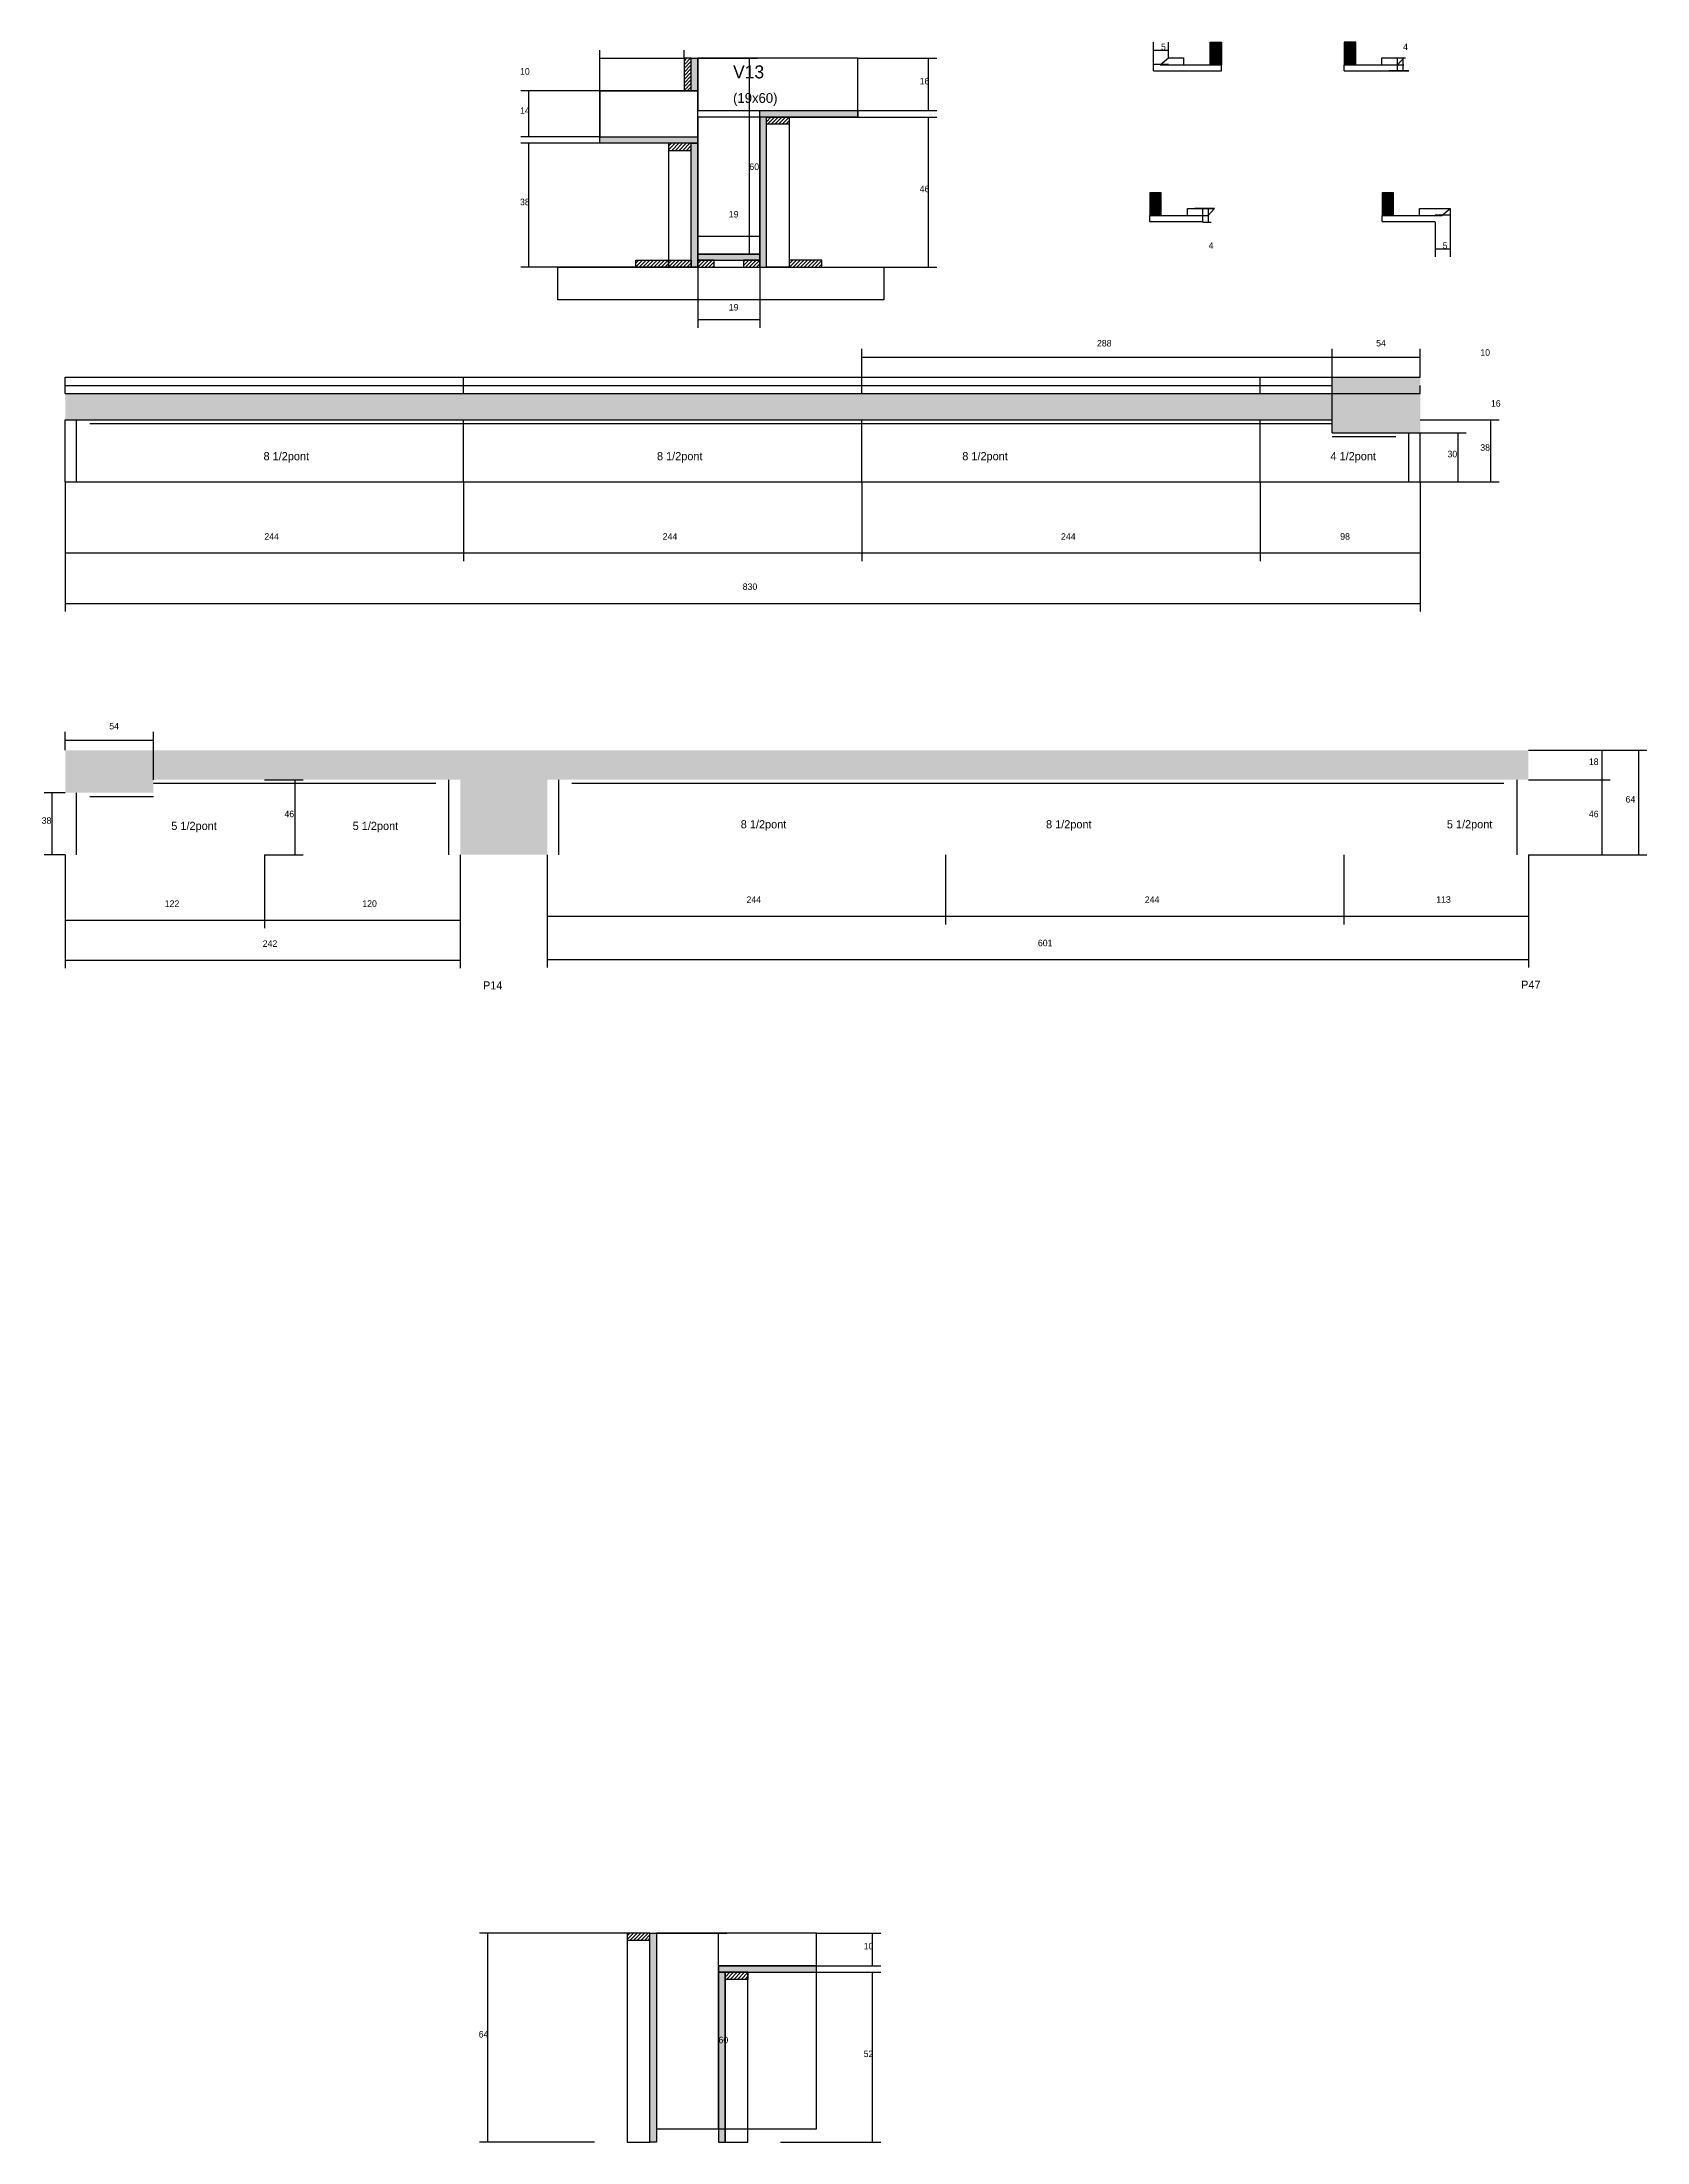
# Model space of a CAD drawing. Header units: metres. Extents: x -10353 to -7596, y 9675 to 10974.
# Drawn here: x -8579 to -7596, y 9688 to 10974 of the extents above; entities that cross this region are included whole.
import ezdxf

# ---------------------------------------------------------------- set-up
doc = ezdxf.new("R2010")
doc.units = ezdxf.units.M
for name, color, linetype in [('CONCRETO', 251, 'Continuous'), ('COTA', 4, 'Continuous'), ('Cota Seção (2x)', 4, 'Continuous'), ('Hachura', 253, 'Continuous'), ('Madeira', 126, 'Continuous'), ('NOMENCLATURA', 7, 'Continuous'), ('Painéis', 200, 'Continuous'), ('SARR_2.2x7', 40, 'Continuous'), ('Texto Seção', 7, 'Continuous')]:
    doc.layers.add(name, color=color, linetype=linetype)

msp = doc.modelspace()

# ---------------------------------------------------------------- hatches: boundary and pattern name
at = {"layer": 'COTA'}
h = msp.add_hatch(dxfattribs=at)
h.set_pattern_fill('AR-CONC', scale=0.03)
h.paths.add_polyline_path([(-7734.5, 10735), (-7734.5, 10769), (-7788.5, 10769), (-7788.5, 10759), (-8564.5, 10759), (-8564.5, 10743), (-7788.5, 10743), (-7788.5, 10735)])
h = msp.add_hatch(dxfattribs=at)
h.set_pattern_fill('AR-CONC', scale=0.03)
h.paths.add_polyline_path([(-8564.5, 10540.5), (-8564.5, 10514.5), (-8510.5, 10514.5), (-8510.5, 10522.5), (-8322.5, 10522.5), (-8322.5, 10476.5), (-8269.2, 10476.5), (-8269.2, 10522.5), (-7668.2, 10522.5), (-7668.2, 10540.5)])
at = {"layer": 'Hachura'}
h = msp.add_hatch(dxfattribs=at)
h.set_pattern_fill('ANSI31', scale=0.5)
h.paths.add_polyline_path([(-8181, 10964.4), (-8185.4, 10964.4), (-8185.4, 10964.4), (-8185.4, 10944.4), (-8185.4, 10944.4), (-8181, 10944.4), (-8181, 10944.4), (-8181, 10964.4)])
h = msp.add_hatch(color=8, dxfattribs=at)
h.dxf.hatch_style = 1
h.paths.add_polyline_path([(-8181, 10944.4), (-8177, 10944.4), (-8177, 10964.4), (-8181, 10964.4)])
h = msp.add_hatch(color=8, dxfattribs=at)
h.dxf.hatch_style = 1
h.paths.add_polyline_path([(-8139, 10928.4), (-8139, 10932.4), (-8139, 10932.4), (-8079, 10932.4), (-8079, 10932.4), (-8079, 10928.4), (-8079, 10928.4), (-8139, 10928.4)])
h = msp.add_hatch(color=8, dxfattribs=at)
h.dxf.hatch_style = 1
h.paths.add_polyline_path([(-8135, 10928.4), (-8139, 10928.4), (-8139, 10836.4), (-8135, 10836.4)])
h = msp.add_hatch(dxfattribs=at)
h.set_pattern_fill('ANSI31', scale=0.5)
h.paths.add_polyline_path([(-8121, 10928.4), (-8121, 10924), (-8121, 10924), (-8135, 10924), (-8135, 10924), (-8135, 10928.4), (-8135, 10928.4), (-8121, 10928.4)])
h = msp.add_hatch(color=8, dxfattribs=at)
h.dxf.hatch_style = 1
h.paths.add_polyline_path([(-8237, 10912.4), (-8237, 10916.4), (-8237, 10916.4), (-8177, 10916.4), (-8177, 10916.4), (-8177, 10912.4), (-8177, 10912.4), (-8237, 10912.4)])
h = msp.add_hatch(dxfattribs=at)
h.set_pattern_fill('ANSI31', scale=0.5)
h.paths.add_polyline_path([(-8195, 10912.4), (-8195, 10908), (-8195, 10908), (-8181, 10908), (-8181, 10908), (-8181, 10912.4), (-8181, 10912.4), (-8195, 10912.4)])
h = msp.add_hatch(color=8, dxfattribs=at)
h.dxf.hatch_style = 1
h.paths.add_polyline_path([(-8177, 10912.4), (-8181, 10912.4), (-8181, 10836.4), (-8177, 10836.4)])
h = msp.add_hatch(color=8, dxfattribs=at)
h.dxf.hatch_style = 1
h.paths.add_polyline_path([(-8139, 10840.8), (-8139, 10844.4), (-8139, 10844.4), (-8177, 10844.4), (-8177, 10844.4), (-8177, 10840.8), (-8177, 10840.8), (-8139, 10840.8)])
h = msp.add_hatch(dxfattribs=at)
h.set_pattern_fill('ANSI31', scale=0.5)
h.paths.add_polyline_path([(-8215, 10836.4), (-8215, 10840.8), (-8215, 10840.8), (-8195, 10840.8), (-8195, 10840.8), (-8195, 10836.4), (-8195, 10836.4), (-8215, 10836.4)])
h = msp.add_hatch(dxfattribs=at)
h.set_pattern_fill('ANSI31', scale=0.5)
h.paths.add_polyline_path([(-8195, 10836.4), (-8195, 10840.8), (-8195, 10840.8), (-8181, 10840.8), (-8181, 10840.8), (-8181, 10836.4), (-8181, 10836.4), (-8195, 10836.4)])
h = msp.add_hatch(dxfattribs=at)
h.set_pattern_fill('ANSI31', scale=0.5)
h.paths.add_polyline_path([(-8167, 10836.4), (-8167, 10840.8), (-8167, 10840.8), (-8177, 10840.8), (-8177, 10840.8), (-8177, 10836.4), (-8177, 10836.4), (-8167, 10836.4)])
h = msp.add_hatch(dxfattribs=at)
h.set_pattern_fill('ANSI31', scale=0.5)
h.paths.add_polyline_path([(-8139, 10836.4), (-8139, 10840.8), (-8139, 10840.8), (-8149, 10840.8), (-8149, 10840.8), (-8149, 10836.4), (-8149, 10836.4), (-8139, 10836.4)])
h = msp.add_hatch(dxfattribs=at)
h.set_pattern_fill('ANSI31', scale=0.5)
h.paths.add_polyline_path([(-8101, 10836.4), (-8101, 10840.8), (-8101, 10840.8), (-8121, 10840.8), (-8121, 10840.8), (-8121, 10836.4), (-8121, 10836.4), (-8101, 10836.4)])
h = msp.add_hatch(dxfattribs=at)
h.set_pattern_fill('ANSI31', scale=0.5)
h.paths.add_polyline_path([(-8220.3, 9816), (-8220.3, 9811.6), (-8220.3, 9811.6), (-8206.3, 9811.6), (-8206.3, 9811.6), (-8206.3, 9816), (-8206.3, 9816), (-8220.3, 9816)])
h = msp.add_hatch(color=8, dxfattribs=at)
h.dxf.hatch_style = 1
h.paths.add_polyline_path([(-8206.3, 9816), (-8202.3, 9816), (-8202.3, 9816), (-8202.3, 9688), (-8202.3, 9688), (-8206.3, 9688), (-8206.3, 9688), (-8206.3, 9816)])
h = msp.add_hatch(color=8, dxfattribs=at)
h.dxf.hatch_style = 1
h.paths.add_polyline_path([(-8104.3, 9792), (-8104.3, 9796), (-8104.3, 9796), (-8164.3, 9796), (-8164.3, 9796), (-8164.3, 9792), (-8164.3, 9792), (-8104.3, 9792)])
h = msp.add_hatch(color=8, dxfattribs=at)
h.dxf.hatch_style = 1
h.paths.add_polyline_path([(-8160.3, 9792), (-8164.3, 9792), (-8164.3, 9792), (-8164.3, 9688), (-8164.3, 9688), (-8160.3, 9688), (-8160.3, 9688), (-8160.3, 9792)])
h = msp.add_hatch(dxfattribs=at)
h.set_pattern_fill('ANSI31', scale=0.5)
h.paths.add_polyline_path([(-8146.3, 9792), (-8146.3, 9787.6), (-8146.3, 9787.6), (-8160.3, 9787.6), (-8160.3, 9787.6), (-8160.3, 9792), (-8160.3, 9792), (-8146.3, 9792)])
at = {"layer": 'Madeira'}
h = msp.add_hatch(dxfattribs=at)
h.set_pattern_fill('ANSI31', scale=0.2)
h.paths.add_polyline_path([(-7856.2, 10974.4), (-7863.2, 10974.4), (-7863.2, 10960.4), (-7856.2, 10960.4)])
h = msp.add_hatch(dxfattribs=at)
h.set_pattern_fill('ANSI31', scale=0.2)
h.paths.add_polyline_path([(-7781, 10960.4), (-7774, 10960.4), (-7774, 10974.4), (-7781, 10974.4)])
h = msp.add_hatch(dxfattribs=at)
h.set_pattern_fill('ANSI31', scale=0.2)
h.paths.add_polyline_path([(-7900.1, 10868.1), (-7893.1, 10868.1), (-7893.1, 10882.1), (-7900.1, 10882.1)])
h = msp.add_hatch(dxfattribs=at)
h.set_pattern_fill('ANSI31', scale=0.2)
h.paths.add_polyline_path([(-7757.9, 10868.1), (-7750.9, 10868.1), (-7750.9, 10882.1), (-7757.9, 10882.1)])

# ---------------------------------------------------------------- linework, layer by layer
at = {"layer": 'CONCRETO'}
for points in [[(-8079, 10932.4), (-8079, 10964.4), (-8139, 10964.4), (-8177, 10964.4)], [(-8237, 10916.4), (-8237, 10944.4), (-8177, 10944.4)], [(-8139, 10928.4), (-8139, 10844.4), (-8177, 10844.4), (-8177, 10916.4)]]:
    msp.add_lwpolyline(points, dxfattribs=at)
for points in [[(-8177, 10932.4), (-8079, 10932.4), (-8079, 10964.4), (-8177, 10964.4)], [(-8237, 10916.4), (-8177, 10916.4), (-8177, 10944.4), (-8237, 10944.4)], [(-8177, 10844.4), (-8139, 10844.4), (-8139, 10928.4), (-8177, 10928.4)], [(-8104.3, 9796), (-8104.3, 9816), (-8202.3, 9816), (-8202.3, 9816), (-8202.3, 9816), (-8202.3, 9696), (-8164.3, 9696), (-8164.3, 9786), (-8164.3, 9796)], [(-8202.3, 9696), (-8104.3, 9696), (-8104.3, 9816), (-8202.3, 9816)]]:
    msp.add_lwpolyline(points, close=True, dxfattribs=at)
at = {"layer": 'COTA'}
for p, q in [((-8237, 10944.4), (-8237, 10969.4)), ((-8237, 10964.4), (-8185.4, 10964.4)), ((-8185.4, 10964.4), (-8185.4, 10969.4)), ((-8079, 10964.4), (-8030.6, 10964.4)), ((-8035.6, 10932.4), (-8035.6, 10964.4)), ((-8237, 10944.4), (-8285.4, 10944.4)), ((-8280.4, 10916.4), (-8280.4, 10944.4)), ((-8121, 10928.4), (-8030.6, 10928.4)), ((-8079, 10932.4), (-8030.6, 10932.4)), ((-8035.6, 10836.4), (-8035.6, 10928.4)), ((-8237, 10916.4), (-8285.4, 10916.4)), ((-8237, 10912.4), (-8285.4, 10912.4)), ((-8280.4, 10836.4), (-8280.4, 10912.4)), ((-8215, 10836.4), (-8285.4, 10836.4)), ((-8177, 10836.4), (-8177, 10799.4)), ((-8139, 10836.4), (-8139, 10799.4)), ((-8101, 10836.4), (-8030.6, 10836.4)), ((-8177, 10804.4), (-8139, 10804.4)), ((-8076.5, 10769), (-8076.5, 10786.4)), ((-8076.5, 10781.4), (-7788.5, 10781.4)), ((-7788.5, 10769), (-7788.5, 10786.4)), ((-7788.5, 10769), (-7788.5, 10786.4)), ((-7788.5, 10781.4), (-7734.5, 10781.4)), ((-7734.5, 10769), (-7734.5, 10786.4)), ((-7788.5, 10759), (-7788.5, 10774)), ((-7788.5, 10769), (-7734.5, 10769)), ((-7734.5, 10769), (-7734.5, 10774)), ((-7788.5, 10743), (-7788.5, 10764)), ((-7788.5, 10759), (-7734.5, 10759)), ((-7734.5, 10759), (-7734.5, 10764)), ((-7734.5, 10743), (-7686.2, 10743)), ((-7691.2, 10705), (-7691.2, 10743)), ((-7734.5, 10735), (-7706.3, 10735)), ((-7711.3, 10705), (-7711.3, 10735)), ((-8564.5, 10705), (-8564.5, 10656.4)), ((-8564.5, 10705), (-8564.5, 10625.5)), ((-8320.5, 10705), (-8320.5, 10656.4)), ((-8320.5, 10705), (-8320.5, 10656.4)), ((-8076.5, 10705), (-8076.5, 10656.4)), ((-8076.5, 10705), (-8076.5, 10656.4)), ((-7832.5, 10705), (-7832.5, 10656.4)), ((-7832.5, 10705), (-7832.5, 10656.4)), ((-7734.5, 10705), (-7686.2, 10705)), ((-7734.5, 10705), (-7734.5, 10625.5)), ((-7734.5, 10705), (-7706.3, 10705)), ((-7734.5, 10692.8), (-7734.5, 10656.4)), ((-8564.5, 10661.4), (-8320.5, 10661.4)), ((-8320.5, 10661.4), (-8076.5, 10661.4)), ((-8076.5, 10661.4), (-7832.5, 10661.4)), ((-7832.5, 10661.4), (-7734.5, 10661.4)), ((-8564.5, 10630.5), (-7734.5, 10630.5)), ((-8564.5, 10540.5), (-8564.5, 10551.8)), ((-8510.5, 10522.5), (-8510.5, 10551.8)), ((-8564.5, 10546.8), (-8510.5, 10546.8)), ((-7668.2, 10540.5), (-7618.1, 10540.5)), ((-7668.2, 10540.5), (-7595.6, 10540.5)), ((-7623.1, 10522.5), (-7623.1, 10540.5)), ((-7600.6, 10476.5), (-7600.6, 10540.5)), ((-8564.5, 10514.5), (-8577.4, 10514.5)), ((-8572.4, 10476.5), (-8572.4, 10514.5)), ((-8442.5, 10522.5), (-8418.7, 10522.5)), ((-8423.7, 10476.5), (-8423.7, 10522.5)), ((-7668.2, 10522.5), (-7618.1, 10522.5)), ((-7668.2, 10522.5), (-7618.1, 10522.5)), ((-7623.1, 10476.5), (-7623.1, 10522.5)), ((-8564.5, 10476.5), (-8577.4, 10476.5)), ((-8564.5, 10476.5), (-8564.5, 10431.5)), ((-8564.5, 10476.5), (-8564.5, 10407)), ((-8442.5, 10476.5), (-8442.5, 10431.5)), ((-8442.5, 10476.5), (-8442.5, 10431.5)), ((-8442.5, 10476.5), (-8418.7, 10476.5)), ((-8322.5, 10476.5), (-8322.5, 10431.5)), ((-8322.5, 10476.5), (-8322.5, 10407)), ((-8269.2, 10476.5), (-8269.2, 10433.9)), ((-8269.2, 10476.5), (-8269.2, 10407.4)), ((-8025.2, 10476.5), (-8025.2, 10433.9)), ((-8025.2, 10476.5), (-8025.2, 10433.9)), ((-7781.2, 10476.5), (-7781.2, 10433.9)), ((-7781.2, 10476.5), (-7781.2, 10433.9)), ((-7668.2, 10476.5), (-7618.1, 10476.5)), ((-7668.2, 10476.5), (-7595.6, 10476.5)), ((-7668.2, 10476.5), (-7668.2, 10407.4)), ((-7668.2, 10464.2), (-7668.2, 10433.9)), ((-8564.5, 10436.5), (-8442.5, 10436.5)), ((-8442.5, 10436.5), (-8322.5, 10436.5)), ((-8269.2, 10438.9), (-8025.2, 10438.9)), ((-8025.2, 10438.9), (-7781.2, 10438.9)), ((-7781.2, 10438.9), (-7668.2, 10438.9)), ((-8564.5, 10412), (-8322.5, 10412)), ((-8269.2, 10412.4), (-7668.2, 10412.4)), ((-8220.3, 9816), (-8310.7, 9816)), ((-8305.7, 9688), (-8305.7, 9816)), ((-8104.3, 9816), (-8064.9, 9816)), ((-8069.9, 9796), (-8069.9, 9816)), ((-8146.3, 9792), (-8064.9, 9792)), ((-8104.3, 9796), (-8064.9, 9796)), ((-8069.9, 9688), (-8069.9, 9792)), ((-8240.3, 9688), (-8310.7, 9688)), ((-8126.3, 9688), (-8064.9, 9688))]:
    msp.add_line(p, q, dxfattribs=at)
at = {"layer": 'Cota Seção (2x)'}
for p, q in [((-7897.9, 10956.8), (-7897.9, 10974.4)), ((-7888.7, 10964.8), (-7888.7, 10974.4)), ((-8177, 10964.4), (-8140.4, 10964.4)), ((-8145.4, 10844.4), (-8145.4, 10964.4)), ((-7897.9, 10969.4), (-7888.7, 10969.4)), ((-7748.5, 10956.8), (-7748.5, 10964.8)), ((-7748.5, 10964.8), (-7743.5, 10964.8)), ((-7741.5, 10956.8), (-7753.5, 10956.8)), ((-7860.6, 10872.5), (-7872.6, 10872.5)), ((-7867.6, 10864.1), (-7867.6, 10872.5)), ((-7716.2, 10872.5), (-7716.2, 10842.7)), ((-8177, 10844.4), (-8177, 10860.4)), ((-8139, 10844.4), (-8139, 10860.4)), ((-7867.6, 10864.1), (-7862.6, 10864.1)), ((-7725.4, 10864.1), (-7725.4, 10842.7)), ((-8177.3, 10844.4), (-8140.4, 10844.4)), ((-8177, 10855.4), (-8139, 10855.4)), ((-7725.4, 10847.7), (-7716.2, 10847.7)), ((-8202.3, 9816), (-8159.3, 9816)), ((-8164.3, 9696), (-8164.3, 9816)), ((-8202.3, 9696), (-8159.3, 9696))]:
    msp.add_line(p, q, dxfattribs=at)
at = {"layer": 'Madeira'}
for points in [[(-7856.2, 10960.4), (-7863.2, 10960.4), (-7863.2, 10974.4), (-7856.2, 10974.4)], [(-7781, 10960.4), (-7774, 10960.4), (-7774, 10974.4), (-7781, 10974.4)], [(-8181, 10964.4), (-8185.4, 10964.4), (-8185.4, 10944.4), (-8181, 10944.4)], [(-8121, 10928.4), (-8121, 10924), (-8135, 10924), (-8135, 10928.4)], [(-8121, 10836.4), (-8135, 10836.4), (-8135, 10928.4), (-8121, 10928.4)], [(-8195, 10912.4), (-8195, 10908), (-8181, 10908), (-8181, 10912.4)], [(-8195, 10836.4), (-8181, 10836.4), (-8181, 10912.4), (-8195, 10912.4)], [(-7900.1, 10868.1), (-7893.1, 10868.1), (-7893.1, 10882.1), (-7900.1, 10882.1)], [(-7757.9, 10868.1), (-7750.9, 10868.1), (-7750.9, 10882.1), (-7757.9, 10882.1)], [(-8063.1, 10816.4), (-8262.7, 10816.4), (-8262.7, 10836.4), (-8063.1, 10836.4)], [(-8215, 10836.4), (-8215, 10840.8), (-8195, 10840.8), (-8195, 10836.4)], [(-8195, 10836.4), (-8195, 10840.8), (-8181, 10840.8), (-8181, 10836.4)], [(-8167, 10836.4), (-8167, 10840.8), (-8177, 10840.8), (-8177, 10836.4)], [(-8139, 10836.4), (-8139, 10840.8), (-8149, 10840.8), (-8149, 10836.4)], [(-8101, 10836.4), (-8101, 10840.8), (-8121, 10840.8), (-8121, 10836.4)], [(-8220.3, 9816), (-8220.3, 9811.6), (-8206.3, 9811.6), (-8206.3, 9816)], [(-8220.3, 9688), (-8206.3, 9688), (-8206.3, 9816), (-8220.3, 9816)], [(-8146.3, 9792), (-8146.3, 9787.6), (-8160.3, 9787.6), (-8160.3, 9792)], [(-8146.3, 9792), (-8160.3, 9792), (-8160.3, 9688), (-8146.3, 9688)]]:
    msp.add_lwpolyline(points, close=True, dxfattribs=at)
at = {"layer": 'Painéis'}
for p, q in [((-8177, 10944.4), (-8177, 10964.4)), ((-7897.9, 10960.8), (-7888.7, 10960.8)), ((-7893.8, 10960.4), (-7856.2, 10960.4)), ((-7856.2, 10956.8), (-7856.2, 10960.4)), ((-7781, 10960.4), (-7744.6, 10960.4)), ((-7781, 10956.8), (-7781, 10960.4)), ((-7745, 10956.8), (-7745, 10964.8)), ((-7897.9, 10956.8), (-7856.2, 10956.8)), ((-7781, 10956.8), (-7741.5, 10956.8)), ((-8139, 10932.4), (-8079, 10932.4)), ((-8139, 10928.4), (-8139, 10932.4)), ((-8139, 10836.4), (-8139, 10928.4)), ((-8079, 10928.4), (-8079, 10932.4)), ((-8237, 10916.4), (-8177, 10916.4)), ((-8237, 10912.4), (-8237, 10916.4)), ((-8177, 10912.4), (-8177, 10916.4)), ((-8177, 10836.4), (-8177, 10912.4)), ((-7864.1, 10864.5), (-7864.1, 10872.5)), ((-7900.1, 10868.1), (-7864.4, 10868.1)), ((-7900.1, 10864.5), (-7900.1, 10868.1)), ((-7900.1, 10864.5), (-7867.6, 10864.5)), ((-7757.9, 10868.1), (-7721.3, 10868.1)), ((-7757.9, 10864.5), (-7757.9, 10868.1)), ((-7757.9, 10864.5), (-7725.4, 10864.5)), ((-7725.4, 10868.5), (-7716.2, 10868.5)), ((-8177, 10844.4), (-8139, 10844.4)), ((-8177, 10840.8), (-8177, 10844.4)), ((-8139, 10840.8), (-8139, 10844.4)), ((-8564.5, 10769), (-7788.5, 10769)), ((-8564.5, 10759), (-8564.5, 10769)), ((-8320.5, 10759), (-8320.5, 10769)), ((-8076.5, 10759), (-8076.5, 10769)), ((-7832.5, 10759), (-7832.5, 10769)), ((-7788.5, 10759), (-7788.5, 10769)), ((-8564.5, 10759), (-7788.5, 10759)), ((-8564.5, 10743), (-7788.5, 10743)), ((-8564.5, 10705), (-8564.5, 10743)), ((-8320.5, 10705), (-8320.5, 10743)), ((-8076.5, 10705), (-8076.5, 10743)), ((-7832.5, 10705), (-7832.5, 10743)), ((-7788.5, 10735), (-7788.5, 10743)), ((-7788.5, 10735), (-7734.5, 10735)), ((-7734.5, 10705), (-7734.5, 10735)), ((-8564.5, 10705), (-7734.5, 10705))]:
    msp.add_line(p, q, dxfattribs=at)
for points in [[(-8181, 10964.4), (-8177, 10964.4), (-8177, 10944.4), (-8181, 10944.4)], [(-8139, 10928.4), (-8139, 10932.4), (-8079, 10932.4), (-8079, 10928.4)], [(-8135, 10928.4), (-8139, 10928.4), (-8139, 10836.4), (-8135, 10836.4)], [(-8237, 10912.4), (-8237, 10916.4), (-8177, 10916.4), (-8177, 10912.4)], [(-8181, 10912.4), (-8177, 10912.4), (-8177, 10836.4), (-8181, 10836.4)], [(-8139, 10840.8), (-8139, 10844.4), (-8177, 10844.4), (-8177, 10840.8)], [(-8206.3, 9816), (-8202.3, 9816), (-8202.3, 9688), (-8206.3, 9688)], [(-8104.3, 9792), (-8104.3, 9796), (-8164.3, 9796), (-8164.3, 9792)], [(-8160.3, 9792), (-8164.3, 9792), (-8164.3, 9688), (-8160.3, 9688)]]:
    msp.add_lwpolyline(points, close=True, dxfattribs=at)
at = {"layer": 'SARR_2.2x7'}
for p, q in [((-7893.8, 10960.4), (-7888.7, 10964.8)), ((-7888.7, 10964.8), (-7879.2, 10964.8)), ((-7879.2, 10960.4), (-7879.2, 10964.8)), ((-7758.1, 10960.4), (-7758.1, 10964.8)), ((-7758.1, 10964.8), (-7748.5, 10964.8)), ((-7748.5, 10960.4), (-7744.6, 10964.8)), ((-7877.1, 10868.1), (-7877.1, 10872.5)), ((-7877.1, 10872.5), (-7860.6, 10872.5)), ((-7864.4, 10868.1), (-7860.6, 10872.5)), ((-7735, 10868.1), (-7735, 10872.5)), ((-7735, 10872.5), (-7716.2, 10872.5)), ((-7721.3, 10868.1), (-7716.2, 10872.5)), ((-8564.5, 10764), (-8320.5, 10764)), ((-8320.5, 10764), (-8076.5, 10764)), ((-8076.5, 10764), (-7832.5, 10764)), ((-7832.5, 10764), (-7788.5, 10764)), ((-8557.5, 10705), (-8557.5, 10743)), ((-8549.5, 10740.8), (-8320.5, 10740.8)), ((-8320.5, 10740.8), (-8076.5, 10740.8)), ((-8076.5, 10740.8), (-7832.5, 10740.8)), ((-7832.5, 10740.8), (-7788.5, 10740.8)), ((-7788.5, 10732.8), (-7749.5, 10732.8)), ((-7741.5, 10705), (-7741.5, 10735)), ((-8557.5, 10476.5), (-8557.5, 10514.5)), ((-8549.5, 10512.3), (-8510.5, 10512.3)), ((-8510.5, 10520.3), (-8442.5, 10520.3)), ((-8442.5, 10520.3), (-8337.5, 10520.3)), ((-8329.5, 10476.5), (-8329.5, 10522.5)), ((-8262.2, 10476.5), (-8262.2, 10522.5)), ((-8254.2, 10520.3), (-8025.2, 10520.3)), ((-8025.2, 10520.3), (-7781.2, 10520.3)), ((-7781.2, 10520.3), (-7683.2, 10520.3)), ((-7675.2, 10476.5), (-7675.2, 10522.5))]:
    msp.add_line(p, q, dxfattribs=at)

# ---------------------------------------------------------------- texts
at = {"layer": 'COTA'}
for s, p in [('10', (-8285.9, 10954.4)), ('16', (-8041.1, 10948.4)), ('14', (-8285.9, 10930.4)), ('46', (-8041.1, 10882.4)), ('38', (-8285.9, 10874.4)), ('19', (-8158, 10809.9)), ('288', (-7932.5, 10787.9)), ('54', (-7761.5, 10787.9)), ('10', (-7697.7, 10782.2)), ('16', (-7691.2, 10751)), ('30', (-7717.8, 10720)), ('38', (-7697.7, 10724)), ('244', (-8442.5, 10669.5)), ('244', (-8198.5, 10669.5)), ('244', (-7954.5, 10669.5)), ('98', (-7783.5, 10669.5)), ('830', (-8149.5, 10638.7)), ('54', (-8537.5, 10553.3)), ('18', (-7631.2, 10531.5)), ('64', (-7608.7, 10508.5)), ('38', (-8578.9, 10495.5)), ('46', (-8430.2, 10499.5)), ('46', (-7631.2, 10499.5)), ('122', (-8503.5, 10444.6)), ('120', (-8382.5, 10444.6)), ('244', (-8147.2, 10447)), ('244', (-7903.2, 10447)), ('113', (-7724.7, 10447.1)), ('242', (-8443.5, 10420.1)), ('601', (-7968.7, 10420.5)), ('10', (-8075.4, 9806)), ('64', (-8311.2, 9752)), ('52', (-8075.4, 9740))]:
    msp.add_text(s, height=4, dxfattribs=at).set_placement(p)
at = {"layer": 'Cota Seção (2x)'}
for s, p in [('5', (-7893.3, 10969.4)), ('4', (-7745, 10969.4)), ('60', (-8145.4, 10896)), ('19', (-8158, 10866.9)), ('4', (-7864.1, 10847.7)), ('5', (-7720.8, 10847.7)), ('60', (-8164.3, 9748.5))]:
    msp.add_text(s, height=4, dxfattribs=at).set_placement(p)
at = {"layer": 'NOMENCLATURA'}
for s, p in [('8 1/2pont', (-8443, 10718.2)), ('8 1/2pont', (-8202, 10718.2)), ('8 1/2pont', (-8015, 10718.2)), ('4 1/2pont', (-7789.5, 10718.2)), ('8 1/2pont', (-8150.7, 10492.7)), ('8 1/2pont', (-7963.7, 10492.7)), ('5 1/2pont', (-7718.2, 10492.7)), ('5 1/2pont', (-8499.5, 10491.7)), ('5 1/2pont', (-8388.4, 10491.7)), ('P14', (-8308.6, 10394)), ('P47', (-7672.7, 10394.4))]:
    msp.add_text(s, height=5, dxfattribs=at).set_placement(p)
at = {"layer": 'Texto Seção'}
for s, height, p in [('V13', 8, (-8155.4, 10952.1)), ('(19x60)', 6, (-8155.4, 10937.1))]:
    msp.add_text(s, height=height, dxfattribs=at).set_placement(p)

doc.saveas('drawing.dxf')
